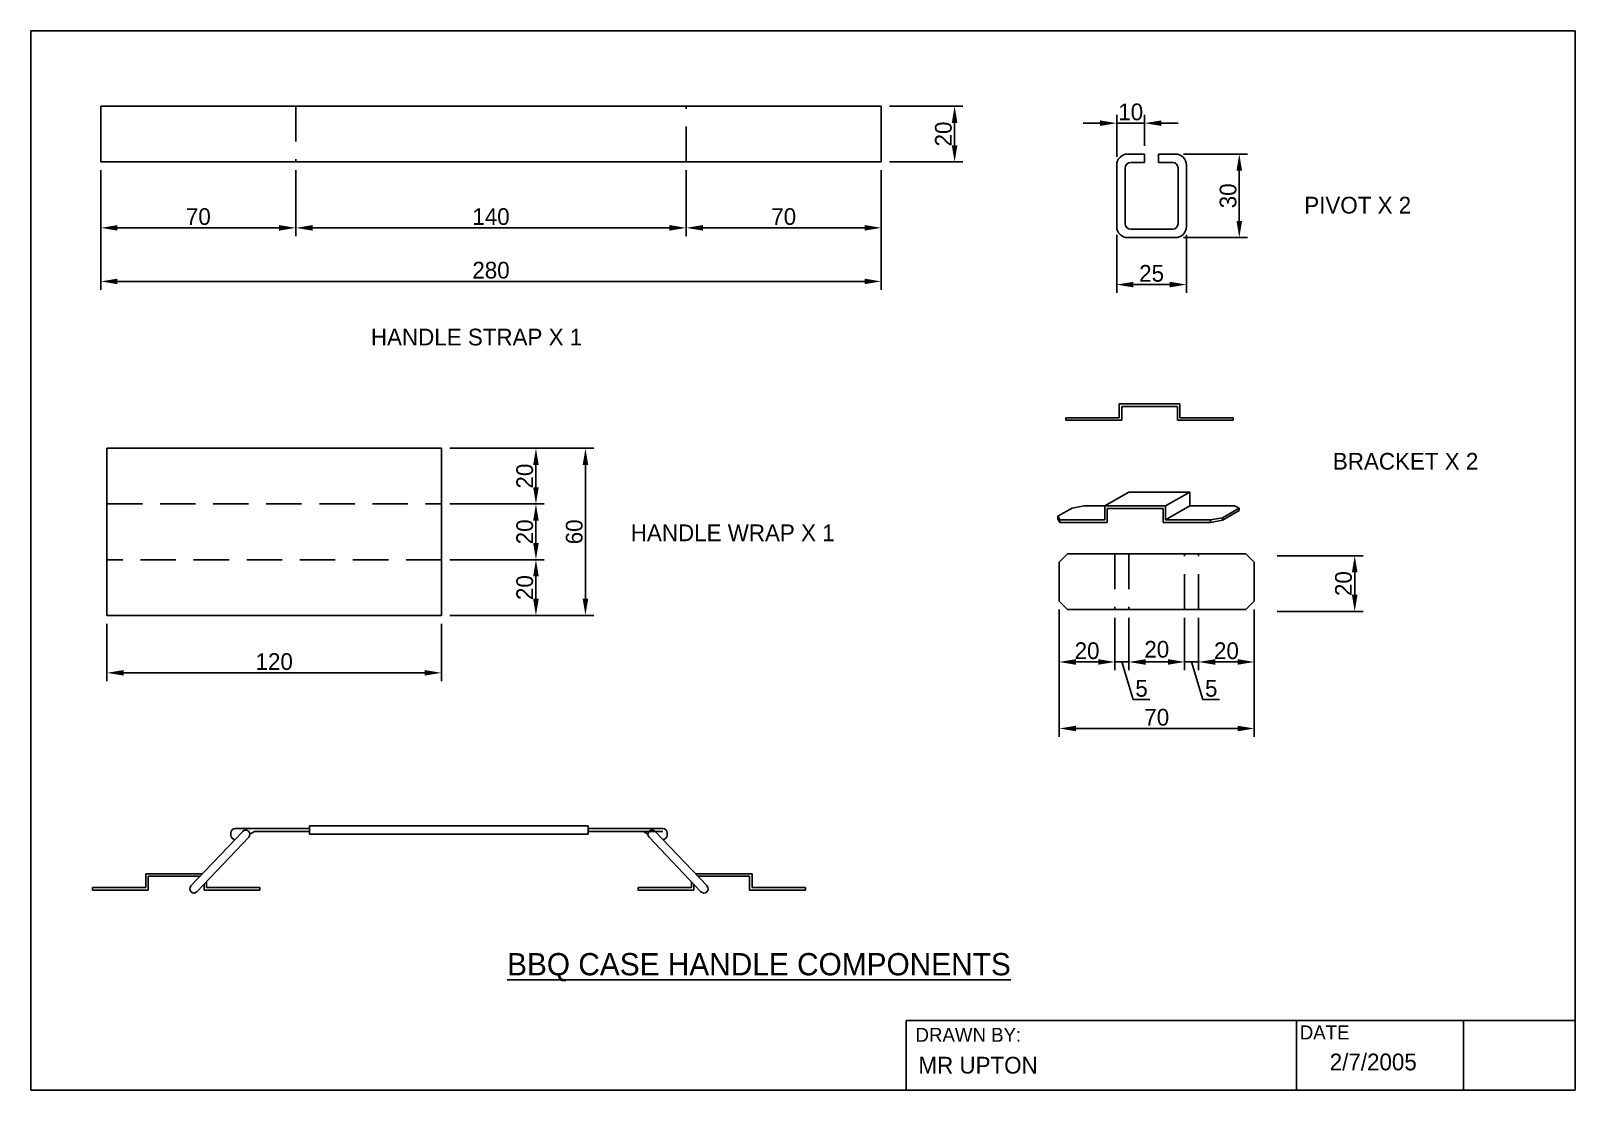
# Model space of a CAD drawing. Header units: millimetres. Extents: x 20 to 574, y 20 to 400.
import ezdxf
from ezdxf.enums import TextEntityAlignment as Align

# ---------------------------------------------------------------- set-up
doc = ezdxf.new("R2010")
doc.units = ezdxf.units.MM
doc.header["$LTSCALE"] = 2
doc.linetypes.add('HIDDEN', pattern=[9.525, 6.35, -3.175])
for name, color, linetype in [('Border', 5, 'Continuous'), ('dims', 1, 'Continuous'), ('Hidden', 1, 'HIDDEN'), ('Outline', 3, 'Continuous')]:
    doc.layers.add(name, color=color, linetype=linetype)
doc.dimstyles.new('ISO-25', dxfattribs={"dimtxt": 6, "dimasz": 6, "dimexe": 3, "dimexo": 3, "dimgap": 1, "dimtad": 1, "dimdec": 0, "dimtxsty": 'Standard', "dimcen": 2.5, "dimdle": 2, "dimclrd": 1, "dimclre": 1, "dimclrt": 2, "dimadec": 0, "dimazin": 0, "dimtfac": 1, "dimtdec": 0, "dimtmove": 0, "dimatfit": 3, "dimfxl": 1, "dimarcsym": 0})

# ---------------------------------------------------------------- blocks, each defined once
blk = doc.blocks.new('a41to1')
at = {"layer": 'Border'}
for p, q in [((287, 200), (10, 200)), ((10, 200), (10, 10)), ((287, 200), (287, 10)), ((287, 22.5), (167, 22.5)), ((167, 22.5), (167, 10)), ((237, 22.5), (237, 10)), ((267, 22.5), (267, 10)), ((287, 10), (10, 10))]:
    blk.add_line(p, q, dxfattribs=at)
at = {"layer": 'Border', "color": 1}
for s, p in [('DRAWN BY:', (168.69, 18.67)), ('DATE', (237.61, 19.1))]:
    blk.add_text(s, height=2.5, dxfattribs=at).set_placement(p)
at = {"layer": 'Border', "color": 3}
blk.add_attdef('DRAWN_BY', (169.21, 12.97), '', height=3, dxfattribs=at)
blk.add_attdef('DATE', text='', height=3, dxfattribs=at).set_placement((250.79, 13.55), align=Align.CENTER)
blk = doc.blocks.new('*D3')
at = {"layer": 'Defpoints', "color": 0, "transparency": 16777216}
for p in [(430.56, 355.82), (430.56, 325.82), (453.52, 325.82)]:
    blk.add_point(p, dxfattribs=at)
at = {"layer": 'Outline', "color": 1, "lineweight": -2, "transparency": 16777216}
for p, q in [((433.56, 355.82), (456.52, 355.82)), ((453.52, 349.82), (453.52, 331.82)), ((433.56, 325.82), (456.52, 325.82))]:
    blk.add_line(p, q, dxfattribs=at)
at = {"layer": 'Outline', "color": 1, "transparency": 16777216}
for points in [[(452.52, 349.82), (454.52, 349.82), (453.52, 355.82)], [(452.52, 331.82), (454.52, 331.82), (453.52, 325.82)]]:
    blk.add_solid(points, dxfattribs=at)
at = {"layer": 'Outline', "color": 2, "transparency": 16777216, "insert": (449.52, 340.82), "char_height": 6, "attachment_point": 5, "rotation": 90}
blk.add_mtext('30', dxfattribs=at)
blk = doc.blocks.new('*D4')
at = {"layer": 'Defpoints', "color": 0, "transparency": 16777216}
for p in [(409.56, 329.82), (434.56, 329.82), (434.56, 308.98)]:
    blk.add_point(p, dxfattribs=at)
at = {"layer": 'Outline', "color": 1, "lineweight": -2, "transparency": 16777216}
for p, q in [((409.56, 326.82), (409.56, 305.98)), ((434.56, 326.82), (434.56, 305.98)), ((415.56, 308.98), (428.56, 308.98))]:
    blk.add_line(p, q, dxfattribs=at)
at = {"layer": 'Outline', "color": 1, "transparency": 16777216}
for points in [[(415.56, 309.98), (415.56, 307.98), (409.56, 308.98)], [(428.56, 309.98), (428.56, 307.98), (434.56, 308.98)]]:
    blk.add_solid(points, dxfattribs=at)
at = {"layer": 'Outline', "color": 2, "transparency": 16777216, "insert": (422.06, 312.98), "char_height": 6, "attachment_point": 5}
blk.add_mtext('25', dxfattribs=at)
blk = doc.blocks.new('*D5')
at = {"layer": 'Defpoints', "color": 0, "transparency": 16777216}
for p in [(409.56, 366.89), (419.56, 355.82), (409.56, 351.82)]:
    blk.add_point(p, dxfattribs=at)
at = {"layer": 'Outline', "color": 1, "lineweight": -2, "transparency": 16777216}
for p, q in [((403.56, 366.89), (397.56, 366.89)), ((409.56, 354.82), (409.56, 369.89)), ((419.56, 366.89), (409.56, 366.89)), ((419.56, 358.82), (419.56, 369.89)), ((425.56, 366.89), (431.56, 366.89))]:
    blk.add_line(p, q, dxfattribs=at)
at = {"layer": 'Outline', "color": 1, "transparency": 16777216}
for points in [[(403.56, 367.89), (403.56, 365.89), (409.56, 366.89)], [(425.56, 367.89), (425.56, 365.89), (419.56, 366.89)]]:
    blk.add_solid(points, dxfattribs=at)
at = {"layer": 'Outline', "color": 2, "transparency": 16777216, "insert": (414.56, 370.89), "char_height": 6, "attachment_point": 5}
blk.add_mtext('10', dxfattribs=at)
blk = doc.blocks.new('*D6')
at = {"layer": 'Defpoints', "color": 0, "transparency": 16777216}
for p in [(388.91, 195.45), (408.91, 192.45), (408.91, 173.6)]:
    blk.add_point(p, dxfattribs=at)
at = {"layer": 'Outline', "color": 1, "lineweight": -2, "transparency": 16777216}
for p, q in [((388.91, 192.45), (388.91, 170.6)), ((408.91, 189.45), (408.91, 170.6)), ((394.91, 173.6), (402.91, 173.6))]:
    blk.add_line(p, q, dxfattribs=at)
at = {"layer": 'Outline', "color": 1, "transparency": 16777216}
for points in [[(394.91, 174.6), (394.91, 172.6), (388.91, 173.6)], [(402.91, 174.6), (402.91, 172.6), (408.91, 173.6)]]:
    blk.add_solid(points, dxfattribs=at)
at = {"layer": 'Outline', "color": 2, "transparency": 16777216, "insert": (398.91, 177.6), "char_height": 6, "attachment_point": 5}
blk.add_mtext('20', dxfattribs=at)
blk = doc.blocks.new('*D7')
at = {"layer": 'Defpoints', "color": 0, "transparency": 16777216}
for p in [(408.91, 192.45), (413.91, 192.45), (413.91, 173.6)]:
    blk.add_point(p, dxfattribs=at)
at = {"layer": 'Outline', "color": 1, "lineweight": -2, "transparency": 16777216}
for p, q in [((408.91, 189.45), (408.91, 170.6)), ((413.91, 189.45), (413.91, 170.6)), ((402.91, 173.6), (396.91, 173.6)), ((408.91, 173.6), (413.91, 173.6)), ((408.91, 173.6), (413.91, 173.6)), ((411.41, 173.6), (415.46, 160.1)), ((419.91, 173.6), (425.91, 173.6)), ((415.46, 160.1), (421.46, 160.1))]:
    blk.add_line(p, q, dxfattribs=at)
at = {"layer": 'Outline', "color": 1, "transparency": 16777216}
for points in [[(402.91, 174.6), (402.91, 172.6), (408.91, 173.6)], [(419.91, 174.6), (419.91, 172.6), (413.91, 173.6)]]:
    blk.add_solid(points, dxfattribs=at)
at = {"layer": 'Outline', "color": 2, "transparency": 16777216, "insert": (418.46, 164.1), "char_height": 6, "attachment_point": 5}
blk.add_mtext('5', dxfattribs=at)
blk = doc.blocks.new('*D8')
at = {"layer": 'Defpoints', "color": 0, "transparency": 16777216}
for p in [(413.91, 192.45), (433.91, 192.45), (433.91, 173.6)]:
    blk.add_point(p, dxfattribs=at)
at = {"layer": 'Outline', "color": 1, "lineweight": -2, "transparency": 16777216}
for p, q in [((413.91, 189.45), (413.91, 170.6)), ((433.91, 189.45), (433.91, 170.6)), ((419.91, 173.6), (427.91, 173.6))]:
    blk.add_line(p, q, dxfattribs=at)
at = {"layer": 'Outline', "color": 1, "transparency": 16777216}
for points in [[(419.91, 174.6), (419.91, 172.6), (413.91, 173.6)], [(427.91, 174.6), (427.91, 172.6), (433.91, 173.6)]]:
    blk.add_solid(points, dxfattribs=at)
at = {"layer": 'Outline', "color": 2, "transparency": 16777216, "insert": (423.91, 178.11), "char_height": 6, "attachment_point": 5}
blk.add_mtext('20', dxfattribs=at)
blk = doc.blocks.new('*D9')
at = {"layer": 'Defpoints', "color": 0, "transparency": 16777216}
for p in [(433.91, 192.45), (438.91, 192.45), (438.91, 173.6)]:
    blk.add_point(p, dxfattribs=at)
at = {"layer": 'Outline', "color": 1, "lineweight": -2, "transparency": 16777216}
for p, q in [((433.91, 189.45), (433.91, 170.6)), ((438.91, 189.45), (438.91, 170.6)), ((427.91, 173.6), (421.91, 173.6)), ((433.91, 173.6), (438.91, 173.6)), ((433.91, 173.6), (438.91, 173.6)), ((436.41, 173.6), (440.46, 160.1)), ((444.91, 173.6), (450.91, 173.6)), ((440.46, 160.1), (446.46, 160.1))]:
    blk.add_line(p, q, dxfattribs=at)
at = {"layer": 'Outline', "color": 1, "transparency": 16777216}
for points in [[(427.91, 174.6), (427.91, 172.6), (433.91, 173.6)], [(444.91, 174.6), (444.91, 172.6), (438.91, 173.6)]]:
    blk.add_solid(points, dxfattribs=at)
at = {"layer": 'Outline', "color": 2, "transparency": 16777216, "insert": (443.46, 164.1), "char_height": 6, "attachment_point": 5}
blk.add_mtext('5', dxfattribs=at)
blk = doc.blocks.new('*D10')
at = {"layer": 'Defpoints', "color": 0, "transparency": 16777216}
for p in [(458.91, 195.45), (438.91, 192.45), (458.91, 173.6)]:
    blk.add_point(p, dxfattribs=at)
at = {"layer": 'Outline', "color": 1, "lineweight": -2, "transparency": 16777216}
for p, q in [((438.91, 189.45), (438.91, 170.6)), ((458.91, 192.45), (458.91, 170.6)), ((444.91, 173.6), (452.91, 173.6))]:
    blk.add_line(p, q, dxfattribs=at)
at = {"layer": 'Outline', "color": 1, "transparency": 16777216}
for points in [[(444.91, 174.6), (444.91, 172.6), (438.91, 173.6)], [(452.91, 174.6), (452.91, 172.6), (458.91, 173.6)]]:
    blk.add_solid(points, dxfattribs=at)
at = {"layer": 'Outline', "color": 2, "transparency": 16777216, "insert": (448.91, 177.6), "char_height": 6, "attachment_point": 5}
blk.add_mtext('20', dxfattribs=at)
blk = doc.blocks.new('*D11')
at = {"layer": 'Defpoints', "color": 0, "transparency": 16777216}
for p in [(388.91, 195.45), (458.91, 195.45), (458.91, 149.73)]:
    blk.add_point(p, dxfattribs=at)
at = {"layer": 'Outline', "color": 1, "lineweight": -2, "transparency": 16777216}
for p, q in [((388.91, 192.45), (388.91, 146.73)), ((458.91, 192.45), (458.91, 146.73)), ((394.91, 149.73), (452.91, 149.73))]:
    blk.add_line(p, q, dxfattribs=at)
at = {"layer": 'Outline', "color": 1, "transparency": 16777216}
for points in [[(394.91, 150.73), (394.91, 148.73), (388.91, 149.73)], [(452.91, 150.73), (452.91, 148.73), (458.91, 149.73)]]:
    blk.add_solid(points, dxfattribs=at)
at = {"layer": 'Outline', "color": 2, "transparency": 16777216, "insert": (423.91, 153.73), "char_height": 6, "attachment_point": 5}
blk.add_mtext('70', dxfattribs=at)
blk = doc.blocks.new('*D12')
at = {"layer": 'Defpoints', "color": 0, "transparency": 16777216}
for p in [(464.05, 211.71), (464.05, 191.71), (494.93, 191.71)]:
    blk.add_point(p, dxfattribs=at)
at = {"layer": 'Outline', "color": 1, "lineweight": -2, "transparency": 16777216}
for p, q in [((467.05, 211.71), (497.93, 211.71)), ((494.93, 205.71), (494.93, 197.71)), ((467.05, 191.71), (497.93, 191.71))]:
    blk.add_line(p, q, dxfattribs=at)
at = {"layer": 'Outline', "color": 1, "transparency": 16777216}
for points in [[(493.93, 205.71), (495.93, 205.71), (494.93, 211.71)], [(493.93, 197.71), (495.93, 197.71), (494.93, 191.71)]]:
    blk.add_solid(points, dxfattribs=at)
at = {"layer": 'Outline', "color": 2, "transparency": 16777216, "insert": (490.93, 201.71), "char_height": 6, "attachment_point": 5, "rotation": 90}
blk.add_mtext('20', dxfattribs=at)
blk = doc.blocks.new('*D13')
at = {"layer": 'Defpoints', "color": 0, "transparency": 16777216}
for p in [(45.07, 353), (115.07, 353), (115.07, 329.34)]:
    blk.add_point(p, dxfattribs=at)
at = {"layer": 'Outline', "color": 1, "lineweight": -2, "transparency": 16777216}
for p, q in [((45.07, 350), (45.07, 326.34)), ((115.07, 350), (115.07, 326.34)), ((51.07, 329.34), (109.07, 329.34))]:
    blk.add_line(p, q, dxfattribs=at)
at = {"layer": 'Outline', "color": 1, "transparency": 16777216}
for points in [[(51.07, 330.34), (51.07, 328.34), (45.07, 329.34)], [(109.07, 330.34), (109.07, 328.34), (115.07, 329.34)]]:
    blk.add_solid(points, dxfattribs=at)
at = {"layer": 'Outline', "color": 2, "transparency": 16777216, "insert": (80.07, 333.34), "char_height": 6, "attachment_point": 5}
blk.add_mtext('70', dxfattribs=at)
blk = doc.blocks.new('*D14')
at = {"layer": 'Defpoints', "color": 0, "transparency": 16777216}
for p in [(115.07, 353), (255.07, 353), (255.07, 329.34)]:
    blk.add_point(p, dxfattribs=at)
at = {"layer": 'Outline', "color": 1, "lineweight": -2, "transparency": 16777216}
for p, q in [((115.07, 350), (115.07, 326.34)), ((255.07, 350), (255.07, 326.34)), ((121.07, 329.34), (249.07, 329.34))]:
    blk.add_line(p, q, dxfattribs=at)
at = {"layer": 'Outline', "color": 1, "transparency": 16777216}
for points in [[(121.07, 330.34), (121.07, 328.34), (115.07, 329.34)], [(249.07, 330.34), (249.07, 328.34), (255.07, 329.34)]]:
    blk.add_solid(points, dxfattribs=at)
at = {"layer": 'Outline', "color": 2, "transparency": 16777216, "insert": (185.07, 333.34), "char_height": 6, "attachment_point": 5}
blk.add_mtext('140', dxfattribs=at)
blk = doc.blocks.new('*D15')
at = {"layer": 'Defpoints', "color": 0, "transparency": 16777216}
for p in [(255.07, 353), (325.07, 353), (325.07, 329.34)]:
    blk.add_point(p, dxfattribs=at)
at = {"layer": 'Outline', "color": 1, "lineweight": -2, "transparency": 16777216}
for p, q in [((255.07, 350), (255.07, 326.34)), ((325.07, 350), (325.07, 326.34)), ((261.07, 329.34), (319.07, 329.34))]:
    blk.add_line(p, q, dxfattribs=at)
at = {"layer": 'Outline', "color": 1, "transparency": 16777216}
for points in [[(261.07, 330.34), (261.07, 328.34), (255.07, 329.34)], [(319.07, 330.34), (319.07, 328.34), (325.07, 329.34)]]:
    blk.add_solid(points, dxfattribs=at)
at = {"layer": 'Outline', "color": 2, "transparency": 16777216, "insert": (290.07, 333.34), "char_height": 6, "attachment_point": 5}
blk.add_mtext('70', dxfattribs=at)
blk = doc.blocks.new('*D16')
at = {"layer": 'Defpoints', "color": 0, "transparency": 16777216}
for p in [(325.07, 373), (325.07, 353), (351.39, 353)]:
    blk.add_point(p, dxfattribs=at)
at = {"layer": 'Outline', "color": 1, "lineweight": -2, "transparency": 16777216}
for p, q in [((328.07, 373), (354.39, 373)), ((351.39, 367), (351.39, 359)), ((328.07, 353), (354.39, 353))]:
    blk.add_line(p, q, dxfattribs=at)
at = {"layer": 'Outline', "color": 1, "transparency": 16777216}
for points in [[(350.39, 367), (352.39, 367), (351.39, 373)], [(350.39, 359), (352.39, 359), (351.39, 353)]]:
    blk.add_solid(points, dxfattribs=at)
at = {"layer": 'Outline', "color": 2, "transparency": 16777216, "insert": (347.39, 363), "char_height": 6, "attachment_point": 5, "rotation": 90}
blk.add_mtext('20', dxfattribs=at)
blk = doc.blocks.new('*D17')
at = {"layer": 'Defpoints', "color": 0, "transparency": 16777216}
for p in [(45.07, 353), (325.07, 353), (325.07, 310.12)]:
    blk.add_point(p, dxfattribs=at)
at = {"layer": 'Outline', "color": 1, "lineweight": -2, "transparency": 16777216}
for p, q in [((45.07, 350), (45.07, 307.12)), ((325.07, 350), (325.07, 307.12)), ((51.07, 310.12), (319.07, 310.12))]:
    blk.add_line(p, q, dxfattribs=at)
at = {"layer": 'Outline', "color": 1, "transparency": 16777216}
for points in [[(51.07, 311.12), (51.07, 309.12), (45.07, 310.12)], [(319.07, 311.12), (319.07, 309.12), (325.07, 310.12)]]:
    blk.add_solid(points, dxfattribs=at)
at = {"layer": 'Outline', "color": 2, "transparency": 16777216, "insert": (185.07, 314.12), "char_height": 6, "attachment_point": 5}
blk.add_mtext('280', dxfattribs=at)
blk = doc.blocks.new('*D18')
at = {"layer": 'Defpoints', "color": 0, "transparency": 16777216}
for p in [(167.29, 210.28), (201.19, 210.28), (167.29, 190.28)]:
    blk.add_point(p, dxfattribs=at)
at = {"layer": 'Outline', "color": 1, "lineweight": -2, "transparency": 16777216}
for p, q in [((170.29, 210.28), (204.19, 210.28)), ((201.19, 196.28), (201.19, 204.28)), ((170.29, 190.28), (204.19, 190.28))]:
    blk.add_line(p, q, dxfattribs=at)
at = {"layer": 'Outline', "color": 1, "transparency": 16777216}
for points in [[(200.19, 204.28), (202.19, 204.28), (201.19, 210.28)], [(200.19, 196.28), (202.19, 196.28), (201.19, 190.28)]]:
    blk.add_solid(points, dxfattribs=at)
at = {"layer": 'Outline', "color": 2, "transparency": 16777216, "insert": (197.19, 200.28), "char_height": 6, "attachment_point": 5, "rotation": 90}
blk.add_mtext('20', dxfattribs=at)
blk = doc.blocks.new('*D19')
at = {"layer": 'Defpoints', "color": 0, "transparency": 16777216}
for p in [(167.29, 230.28), (201.19, 230.28), (167.29, 210.28)]:
    blk.add_point(p, dxfattribs=at)
at = {"layer": 'Outline', "color": 1, "lineweight": -2, "transparency": 16777216}
for p, q in [((170.29, 230.28), (204.19, 230.28)), ((201.19, 216.28), (201.19, 224.28)), ((170.29, 210.28), (204.19, 210.28))]:
    blk.add_line(p, q, dxfattribs=at)
at = {"layer": 'Outline', "color": 1, "transparency": 16777216}
for points in [[(200.19, 224.28), (202.19, 224.28), (201.19, 230.28)], [(200.19, 216.28), (202.19, 216.28), (201.19, 210.28)]]:
    blk.add_solid(points, dxfattribs=at)
at = {"layer": 'Outline', "color": 2, "transparency": 16777216, "insert": (197.19, 220.28), "char_height": 6, "attachment_point": 5, "rotation": 90}
blk.add_mtext('20', dxfattribs=at)
blk = doc.blocks.new('*D20')
at = {"layer": 'Defpoints', "color": 0, "transparency": 16777216}
for p in [(167.29, 250.28), (201.19, 250.28), (167.29, 230.28)]:
    blk.add_point(p, dxfattribs=at)
at = {"layer": 'Outline', "color": 1, "lineweight": -2, "transparency": 16777216}
for p, q in [((170.29, 250.28), (204.19, 250.28)), ((201.19, 236.28), (201.19, 244.28)), ((170.29, 230.28), (204.19, 230.28))]:
    blk.add_line(p, q, dxfattribs=at)
at = {"layer": 'Outline', "color": 1, "transparency": 16777216}
for points in [[(200.19, 244.28), (202.19, 244.28), (201.19, 250.28)], [(200.19, 236.28), (202.19, 236.28), (201.19, 230.28)]]:
    blk.add_solid(points, dxfattribs=at)
at = {"layer": 'Outline', "color": 2, "transparency": 16777216, "insert": (197.19, 240.28), "char_height": 6, "attachment_point": 5, "rotation": 90}
blk.add_mtext('20', dxfattribs=at)
blk = doc.blocks.new('*D21')
at = {"layer": 'Defpoints', "color": 0, "transparency": 16777216}
for p in [(167.29, 250.28), (218.95, 250.28), (167.29, 190.28)]:
    blk.add_point(p, dxfattribs=at)
at = {"layer": 'Outline', "color": 1, "lineweight": -2, "transparency": 16777216}
for p, q in [((170.29, 250.28), (221.95, 250.28)), ((218.95, 196.28), (218.95, 244.28)), ((170.29, 190.28), (221.95, 190.28))]:
    blk.add_line(p, q, dxfattribs=at)
at = {"layer": 'Outline', "color": 1, "transparency": 16777216}
for points in [[(217.95, 244.28), (219.95, 244.28), (218.95, 250.28)], [(217.95, 196.28), (219.95, 196.28), (218.95, 190.28)]]:
    blk.add_solid(points, dxfattribs=at)
at = {"layer": 'Outline', "color": 2, "transparency": 16777216, "insert": (214.95, 220.28), "char_height": 6, "attachment_point": 5, "rotation": 90}
blk.add_mtext('60', dxfattribs=at)
blk = doc.blocks.new('*D22')
at = {"layer": 'Defpoints', "color": 0, "transparency": 16777216}
for p in [(47.29, 190.28), (167.29, 190.28), (167.29, 169.7)]:
    blk.add_point(p, dxfattribs=at)
at = {"layer": 'Outline', "color": 1, "lineweight": -2, "transparency": 16777216}
for p, q in [((47.29, 187.28), (47.29, 166.7)), ((167.29, 187.28), (167.29, 166.7)), ((53.29, 169.7), (161.29, 169.7))]:
    blk.add_line(p, q, dxfattribs=at)
at = {"layer": 'Outline', "color": 1, "transparency": 16777216}
for points in [[(53.29, 170.7), (53.29, 168.7), (47.29, 169.7)], [(161.29, 170.7), (161.29, 168.7), (167.29, 169.7)]]:
    blk.add_solid(points, dxfattribs=at)
at = {"layer": 'Outline', "color": 2, "transparency": 16777216, "insert": (107.29, 173.7), "char_height": 6, "attachment_point": 5}
blk.add_mtext('120', dxfattribs=at)

msp = doc.modelspace()

# ---------------------------------------------------------------- linework, layer by layer
at = {"layer": 'Hidden'}
for p, q in [((115.07, 373), (115.07, 353)), ((255.07, 353), (255.07, 373)), ((47.29, 230.28), (167.29, 230.28)), ((408.91, 212.45), (408.91, 192.45)), ((413.91, 212.45), (413.91, 192.45)), ((433.91, 192.45), (433.91, 212.45)), ((438.91, 192.45), (438.91, 212.45)), ((167.29, 210.28), (47.29, 210.28))]:
    msp.add_line(p, q, dxfattribs=at)
at = {"layer": 'Outline'}
for p, q in [((325.07, 373), (45.07, 373)), ((45.07, 373), (45.07, 353)), ((325.07, 353), (325.07, 373)), ((419.56, 355.82), (413.56, 355.82)), ((419.56, 355.82), (419.56, 352.82)), ((430.56, 355.82), (424.56, 355.82)), ((424.56, 355.82), (424.56, 352.82)), ((45.07, 353), (325.07, 353)), ((409.56, 351.82), (409.56, 329.82)), ((412.56, 350.82), (412.56, 330.82)), ((419.56, 352.82), (414.56, 352.82)), ((429.56, 352.82), (424.56, 352.82)), ((431.56, 330.82), (431.56, 350.82)), ((434.56, 329.82), (434.56, 351.82)), ((414.56, 328.82), (429.56, 328.82)), ((413.56, 325.82), (430.56, 325.82)), ((410.45, 266.19), (432.25, 266.19)), ((410.45, 261.19), (410.45, 266.19)), ((432.25, 266.19), (432.25, 261.19)), ((391.35, 261.19), (410.45, 261.19)), ((391.35, 261.19), (391.35, 260.29)), ((411.35, 265.29), (431.35, 265.29)), ((411.35, 260.29), (411.35, 265.29)), ((431.35, 265.29), (431.35, 260.29)), ((432.25, 261.19), (451.35, 261.19)), ((451.35, 260.29), (451.35, 261.19)), ((391.35, 260.29), (411.35, 260.29)), ((431.35, 260.29), (451.35, 260.29)), ((47.29, 250.28), (167.29, 250.28)), ((47.29, 190.28), (47.29, 250.28)), ((167.29, 250.28), (167.29, 190.28)), ((405.27, 229.57), (413.93, 234.57)), ((413.93, 234.57), (435.73, 234.57)), ((435.73, 234.57), (427.07, 229.57)), ((435.73, 229.57), (435.73, 234.57)), ((388.42, 225.87), (393.53, 228.82)), ((393.53, 228.82), (397.83, 229.57)), ((397.83, 229.57), (405.27, 229.57)), ((405.27, 224.57), (405.27, 229.57)), ((405.27, 229.57), (427.07, 229.57)), ((406.17, 223.67), (406.17, 228.67)), ((406.17, 228.67), (426.17, 228.67)), ((426.17, 228.67), (426.17, 223.67)), ((427.07, 229.57), (427.07, 224.57)), ((427.07, 224.57), (435.73, 229.57)), ((435.73, 229.57), (451.83, 229.57)), ((453.53, 228.82), (447.47, 225.32)), ((447.47, 224.42), (453.53, 227.92)), ((453.53, 228.82), (451.83, 229.57)), ((453.53, 228.82), (453.53, 227.92)), ((389.17, 224.57), (388.42, 225.87)), ((388.42, 225.87), (388.42, 224.97)), ((388.42, 224.97), (389.17, 223.67)), ((389.17, 224.57), (405.27, 224.57)), ((389.17, 224.57), (389.17, 223.67)), ((389.17, 223.67), (406.17, 223.67)), ((426.17, 223.67), (443.17, 223.67)), ((427.07, 224.57), (443.17, 224.57)), ((447.47, 225.32), (443.17, 224.57)), ((443.17, 223.67), (443.17, 224.57)), ((443.17, 223.67), (447.47, 224.42)), ((447.47, 225.32), (447.47, 224.42)), ((388.91, 209.45), (391.91, 212.45)), ((455.91, 212.45), (391.91, 212.45)), ((455.91, 212.45), (458.91, 209.45)), ((388.91, 209.45), (388.91, 195.45)), ((458.91, 195.45), (458.91, 209.45)), ((388.91, 195.45), (391.91, 192.45)), ((458.91, 195.45), (455.91, 192.45)), ((167.29, 190.28), (47.29, 190.28)), ((391.91, 192.45), (455.91, 192.45)), ((77.41, 93.24), (95.99, 112.83)), ((91.75, 111.39), (91.75, 112.33)), ((93.25, 113.83), (119.98, 113.83)), ((98.11, 112.89), (98.11, 112.89)), ((98.57, 111.84), (100.18, 112.83)), ((100.18, 112.83), (119.98, 112.83)), ((119.98, 114.83), (119.98, 111.83)), ((119.98, 114.83), (169.98, 114.83)), ((119.98, 111.83), (169.98, 111.83)), ((219.98, 114.83), (169.98, 114.83)), ((219.98, 111.83), (169.98, 111.83)), ((219.98, 114.83), (219.98, 111.83)), ((246.72, 113.83), (219.98, 113.83)), ((239.79, 112.83), (219.98, 112.83)), ((246.72, 112.83), (219.98, 112.83)), ((246.72, 112.83), (219.98, 112.83)), ((241.39, 111.84), (239.79, 112.83)), ((241.86, 112.89), (241.86, 112.89)), ((262.56, 93.24), (243.98, 112.83)), ((248.22, 111.39), (248.22, 112.33)), ((79.59, 91.17), (98.16, 110.77)), ((260.38, 91.17), (241.8, 110.77)), ((61.21, 92.63), (61.21, 97.63)), ((61.21, 97.63), (81.58, 97.63)), ((62.11, 91.73), (62.11, 96.73)), ((62.11, 96.73), (80.72, 96.73)), ((83.01, 94.78), (83.01, 92.63)), ((256.96, 94.78), (256.96, 92.63)), ((278.76, 97.63), (258.39, 97.63)), ((277.86, 96.73), (259.24, 96.73)), ((277.86, 91.73), (277.86, 96.73)), ((278.76, 92.63), (278.76, 97.63)), ((42.11, 92.63), (61.21, 92.63)), ((42.11, 92.63), (42.11, 91.73)), ((42.11, 91.73), (62.11, 91.73)), ((77.47, 91.12), (77.47, 91.12)), ((82.11, 93.83), (82.11, 91.73)), ((82.11, 91.73), (102.11, 91.73)), ((83.01, 92.63), (102.11, 92.63)), ((102.11, 91.73), (102.11, 92.63)), ((102.11, 91.73), (102.11, 92.63)), ((256.96, 92.63), (237.86, 92.63)), ((237.86, 91.73), (237.86, 92.63)), ((237.86, 91.73), (237.86, 92.63)), ((257.86, 91.73), (237.86, 91.73)), ((257.86, 93.83), (257.86, 91.73)), ((262.5, 91.12), (262.5, 91.12)), ((297.86, 91.73), (277.86, 91.73)), ((297.86, 92.63), (278.76, 92.63)), ((297.86, 92.63), (297.86, 91.73))]:
    msp.add_line(p, q, dxfattribs=at)
for centre, radius, start, end in [((413.56, 351.82), 4, 90, 180), ((430.56, 351.82), 4, 0, 90), ((414.56, 350.82), 2, 90, 180), ((429.56, 350.82), 2, 0, 90), ((413.56, 329.82), 4, 180, 270), ((414.56, 330.82), 2, 180, 270), ((429.56, 330.82), 2, 270, 0), ((430.56, 329.82), 4, 270, 0), ((93.25, 112.33), 1.5, 90, 180), ((93.25, 111.39), 1.5, 180, 270), ((97.08, 111.8), 1.5, 46.5232, 136.5232), ((97.08, 111.8), 1.5, 316.5232, 46.5232), ((242.89, 111.8), 1.5, 133.4768, 223.4768), ((242.89, 111.8), 1.5, 43.4768, 133.4768), ((246.72, 112.33), 1.5, 0, 90), ((246.72, 111.39), 1.5, 270, 0), ((78.5, 92.21), 1.5, 136.5232, 226.5232), ((78.5, 92.21), 1.5, 226.5232, 316.5232), ((261.47, 92.21), 1.5, 223.4768, 313.4768), ((261.47, 92.21), 1.5, 313.4768, 43.4768)]:
    msp.add_arc(centre, radius, start, end, dxfattribs=at)

# ---------------------------------------------------------------- block references
at = {"xscale": 2, "yscale": 2, "zscale": 2}
msp.add_blockref('a41to1', (0, 0), dxfattribs=at).add_auto_attribs({'DRAWN_BY': 'MR UPTON', 'DATE': '2/7/2005'})

# ---------------------------------------------------------------- texts
at = {"layer": 'dims', "attachment_point": 1}
for s, insert, char_height, width in [('PIVOT X 2', (476.83, 340.48), 6, 53.6245), ('HANDLE STRAP X 1', (141.99, 293.16), 6, 100.6284), ('BRACKET X 2', (487.1, 248.6), 6, 75), ('HANDLE WRAP X 1', (235.22, 222.93), 6, 94), ('{\\LBBQ CASE HANDLE COMPONENTS}', (190.83, 69.17), 8, 224)]:
    msp.add_mtext(s, dxfattribs=dict(at, insert=insert, char_height=char_height, width=width))

# ---------------------------------------------------------------- dimensions: what is measured, and where the dimension line sits
at = {"layer": 'Outline'}
for base, p1, p2, picture, middle in [((351.39, 353), (325.07, 373), (325.07, 353), '*D16', (347.39, 363)), ((218.95, 250.28), (167.29, 190.28), (167.29, 250.28), '*D21', (214.95, 220.28)), ((201.19, 210.28), (167.29, 190.28), (167.29, 210.28), '*D18', (197.19, 200.28))]:
    dim = msp.add_linear_dim(base=base, p1=p1, p2=p2, angle=90, dimstyle='ISO-25', dxfattribs=at)
    dim.commit()
    dim.dimension.update_dxf_attribs({"geometry": picture, "text_midpoint": middle})
for base, p1, p2, override, picture, middle in [((409.56, 366.89), (419.56, 355.82), (409.56, 351.82), {"dimtxt": 6, "dimasz": 6, "dimexo": 3}, '*D5', (414.56, 370.89)), ((255.07, 329.34), (115.07, 353), (255.07, 353), {"dimtmove": 1}, '*D14', (185.07, 333.34)), ((325.07, 329.34), (255.07, 353), (325.07, 353), {"dimtmove": 1}, '*D15', (290.07, 333.34)), ((434.56, 308.98), (409.56, 329.82), (434.56, 329.82), {"dimtxt": 6, "dimasz": 6, "dimexo": 3}, '*D4', (422.06, 312.98)), ((458.91, 173.6), (438.91, 192.45), (458.91, 195.45), {"dimtxt": 6, "dimasz": 6, "dimexo": 3, "dimdle": 2, "dimtmove": 1}, '*D10', (448.91, 177.6)), ((413.91, 173.6), (408.91, 192.45), (413.91, 192.45), {"dimtxt": 6, "dimasz": 6, "dimexo": 3, "dimdle": 2, "dimtmove": 1}, '*D7', (416.46, 164.1)), ((438.91, 173.6), (433.91, 192.45), (438.91, 192.45), {"dimtxt": 6, "dimasz": 6, "dimexo": 3, "dimdle": 2, "dimtmove": 1}, '*D9', (441.46, 164.1))]:
    dim = msp.add_linear_dim(base=base, p1=p1, p2=p2, dimstyle='ISO-25', override=override, dxfattribs=at)
    dim.commit()
    dim.dimension.update_dxf_attribs({"geometry": picture, "text_midpoint": middle})
for base, p1, p2, override, picture, middle in [((453.52, 325.82), (430.56, 355.82), (430.56, 325.82), {"dimtxt": 6, "dimasz": 6, "dimexo": 3}, '*D3', (449.52, 340.82)), ((201.19, 250.28), (167.29, 230.28), (167.29, 250.28), {"dimtmove": 1}, '*D20', (197.19, 240.28)), ((201.19, 230.28), (167.29, 210.28), (167.29, 230.28), {"dimtmove": 1}, '*D19', (197.19, 220.28)), ((494.93, 191.71), (464.05, 211.71), (464.05, 191.71), {"dimtxt": 6, "dimasz": 6, "dimexo": 3}, '*D12', (490.93, 201.71))]:
    dim = msp.add_linear_dim(base=base, p1=p1, p2=p2, angle=90, dimstyle='ISO-25', override=override, dxfattribs=at)
    dim.commit()
    dim.dimension.update_dxf_attribs({"geometry": picture, "text_midpoint": middle})
for base, p1, p2, picture, middle in [((115.07, 329.34), (45.07, 353), (115.07, 353), '*D13', (80.07, 333.34)), ((325.07, 310.12), (45.07, 353), (325.07, 353), '*D17', (185.07, 314.12)), ((167.29, 169.7), (47.29, 190.28), (167.29, 190.28), '*D22', (107.29, 173.7))]:
    dim = msp.add_linear_dim(base=base, p1=p1, p2=p2, dimstyle='ISO-25', dxfattribs=at)
    dim.commit()
    dim.dimension.update_dxf_attribs({"geometry": picture, "text_midpoint": middle})
for base, p1, p2, override, picture, middle in [((408.91, 173.6), (388.91, 195.45), (408.91, 192.45), {"dimtxt": 6, "dimasz": 6, "dimexo": 3, "dimdle": 2}, '*D6', (398.91, 173.6)), ((458.91, 149.73), (388.91, 195.45), (458.91, 195.45), {"dimtxt": 6, "dimasz": 6, "dimexo": 3, "dimdle": 2}, '*D11', (423.91, 149.73)), ((433.91, 173.6), (413.91, 192.45), (433.91, 192.45), {"dimtxt": 6, "dimasz": 6, "dimexo": 3, "dimdle": 2, "dimtmove": 1}, '*D8', (423.91, 174.11))]:
    dim = msp.add_linear_dim(base=base, p1=p1, p2=p2, dimstyle='ISO-25', override=override, dxfattribs=at)
    dim.commit()
    dim.dimension.update_dxf_attribs({"geometry": picture, "text_midpoint": middle, "dimtype": 160})

doc.saveas('drawing.dxf')
